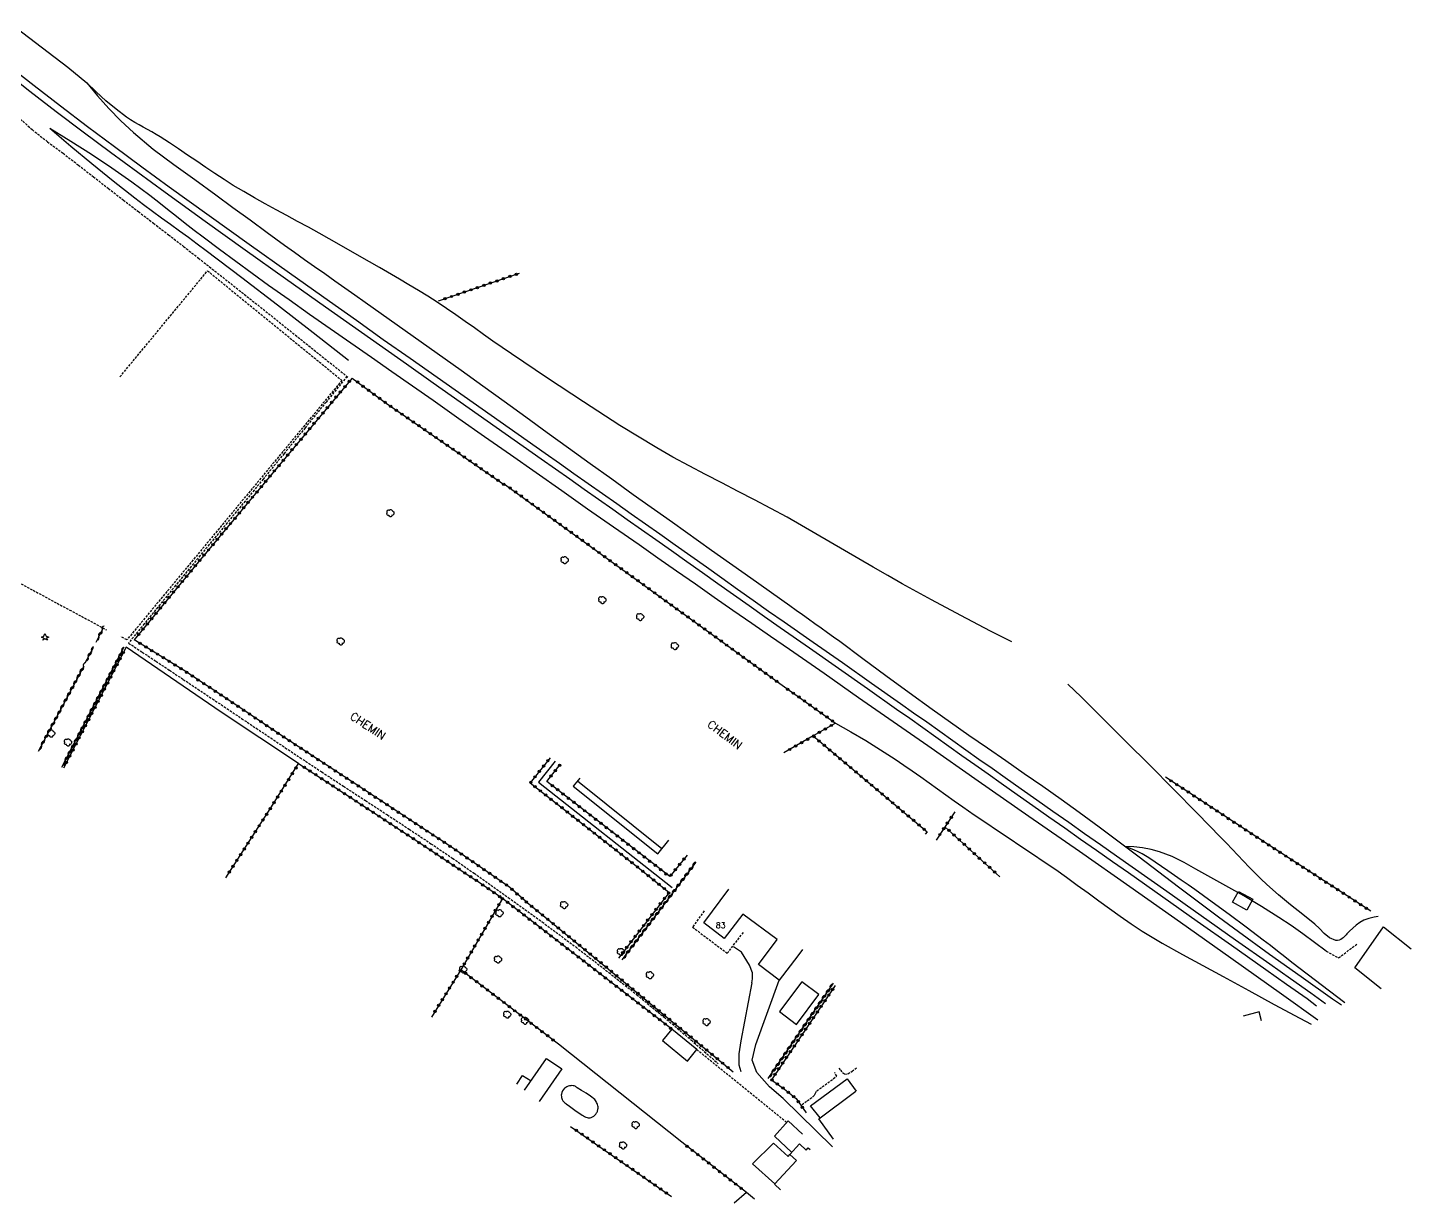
# Model space of a CAD drawing. Header units: millimetres. Extents: x 114000 to 115000, y 153000 to 153988.
# Drawn here: x 114183.6 to 114486.1, y 153303.7 to 153560.7 of the extents above; entities that cross this region are included whole.
import ezdxf
from ezdxf.enums import TextEntityAlignment as Align

# ---------------------------------------------------------------- set-up
doc = ezdxf.new("R2010")
doc.units = ezdxf.units.MM
doc.linetypes.add('DASHED', pattern=[0.75, 0.5, -0.25])
doc.layers.get('0').update_dxf_attribs({"linetype": 'CONTINUOUS'})
for name, color, linetype in [('W0017', 7, 'CONTINUOUS'), ('W0070', 7, 'DASHED'), ('W0101', 7, 'CONTINUOUS'), ('W0104', 1, 'CONTINUOUS'), ('W0112', 1, 'DASHED'), ('W0211', 2, 'CONTINUOUS'), ('W0214', 2, 'CONTINUOUS'), ('W0300', 7, 'CONTINUOUS'), ('W0303', 7, 'CONTINUOUS'), ('W0310', 3, 'CONTINUOUS'), ('W0322', 7, 'CONTINUOUS'), ('W0323', 7, 'CONTINUOUS'), ('W0330', 7, 'CONTINUOUS'), ('W0333', 7, 'CONTINUOUS'), ('W0515', 5, 'CONTINUOUS'), ('W0700', 7, 'CONTINUOUS'), ('W0989', 7, 'CONTINUOUS'), ('W0991', 7, 'CONTINUOUS')]:
    doc.layers.add(name, color=color, linetype=linetype)
doc.styles.get("Standard").update_dxf_attribs({"font": 'romans.shx', "width": 0.85})

# ---------------------------------------------------------------- blocks, each defined once
blk = doc.blocks.new('T300')
for p, q in [((-0.8, 0.51), (-0.86, 0.34)), ((-0.86, 0.34), (-0.86, 0.17)), ((-0.86, 0.17), (-0.74, 0.06)), ((-0.69, 0.63), (-0.8, 0.51)), ((-0.8, -0.06), (-0.74, 0.06)), ((-0.74, 0.06), (-0.69, 0.11)), ((-0.57, 0.69), (-0.69, 0.63)), ((-0.46, 0.69), (-0.57, 0.69)), ((-0.29, 0.63), (-0.46, 0.69)), ((-0.29, 0.63), (-0.17, 0.74)), ((-0.23, 0.57), (-0.29, 0.63)), ((-0.17, 0.74), (-0.06, 0.8)), ((-0.06, 0.8), (0.06, 0.8)), ((0.06, 0.8), (0.23, 0.74)), ((0.23, 0.74), (0.34, 0.63)), ((0.34, 0.63), (0.4, 0.51)), ((0.46, 0.46), (0.34, 0.46)), ((0.4, 0.51), (0.4, 0.46)), ((0.57, 0.4), (0.46, 0.46)), ((0.57, 0.4), (0.69, 0.29)), ((0.69, 0.29), (0.74, 0.17)), ((0.74, 0.06), (0.69, -0.17)), ((0.74, 0.17), (0.74, 0.06)), ((-0.8, -0.17), (-0.8, -0.06)), ((-0.8, -0.23), (-0.8, -0.17)), ((-0.74, -0.34), (-0.8, -0.23)), ((-0.69, -0.4), (-0.74, -0.34)), ((-0.51, -0.46), (-0.69, -0.4)), ((-0.4, -0.46), (-0.51, -0.46)), ((-0.4, -0.46), (-0.34, -0.46)), ((-0.34, -0.46), (-0.34, -0.4)), ((-0.34, -0.51), (-0.34, -0.46)), ((-0.29, -0.63), (-0.34, -0.51)), ((-0.17, -0.74), (-0.29, -0.63)), ((-0.06, -0.8), (-0.17, -0.74)), ((0.06, -0.8), (-0.06, -0.8)), ((0.17, -0.74), (0.06, -0.8)), ((0.23, -0.69), (0.17, -0.74)), ((0.29, -0.46), (0.23, -0.46)), ((0.29, -0.63), (0.23, -0.69)), ((0.46, -0.4), (0.29, -0.46)), ((0.34, -0.51), (0.29, -0.63)), ((0.34, -0.51), (0.34, -0.46)), ((0.57, -0.34), (0.46, -0.4)), ((0.63, -0.29), (0.57, -0.34)), ((0.69, -0.17), (0.63, -0.29))]:
    blk.add_line(p, q)
blk = doc.blocks.new('T303')
for p, q in [((-0.77, 0), (-0.28, 0.21)), ((-0.28, -0.21), (-0.77, 0)), ((-0.28, 0.21), (0, 0.83)), ((0, 0.83), (0.28, 0.21)), ((0.28, 0.21), (0.83, 0)), ((0.83, 0), (0.28, -0.21)), ((-0.49, -0.63), (-0.28, -0.21)), ((0, -0.35), (-0.49, -0.63)), ((0.56, -0.63), (0, -0.35)), ((0.28, -0.21), (0.56, -0.63))]:
    blk.add_line(p, q)
blk = doc.blocks.new('t310o')
at = {"color": 0, "linetype": 'Continuous'}
for centre, start, end in [((-0.5, 0.38), 216.8699, 323.1304), ((0.5, -0.37), 36.8699, 143.1303)]:
    blk.add_arc(centre, 0.625, start, end, dxfattribs=at)
blk = doc.blocks.new('t323o')
at = {"color": 0, "linetype": 'Continuous'}
for radius in [0.25, 0.15]:
    blk.add_circle((0, 0), radius, dxfattribs=at)
blk = doc.blocks.new('t322o')
at = {"color": 0, "linetype": 'Continuous'}
for radius in [0.25, 0.15]:
    blk.add_circle((0, 0), radius, dxfattribs=at)

msp = doc.modelspace()

# ---------------------------------------------------------------- linework, layer by layer
at = {"layer": 'W0017'}
for points in [[(114341.93, 153351.87), (114342.02, 153352.73), (114342.05, 153354.08), (114341.37, 153355.74), (114339.65, 153358.56), (114337.91, 153359.74)], [(114341.93, 153351.87), (114339.5, 153339.18), (114339.04, 153336.37), (114339.07, 153333.94), (114339.49, 153332.45)], [(114348.75, 153326.61), (114345.75, 153329.11), (114342.96, 153332.27), (114341.95, 153334.95), (114342.76, 153338.41), (114347.9, 153352.44)], [(114348.75, 153326.61), (114359.54, 153316.01)]]:
    msp.add_lwpolyline(points, dxfattribs=at)
at = {"layer": 'W0070'}
for points in [[(114181.4, 153541.2), (114184.56, 153538.37), (114187.9, 153535.74), (114191.3, 153533.21), (114194.66, 153530.64), (114197.93, 153528.08), (114201.21, 153525.53), (114204.5, 153522.99), (114207.79, 153520.46), (114211.08, 153517.92), (114214.37, 153515.39), (114217.65, 153512.84), (114220.92, 153510.28), (114229.16, 153503.78), (114237.38, 153497.25), (114245.58, 153490.69), (114253.76, 153484.11)], [(114253.38, 153484.41), (114248.81, 153478.79), (114244.23, 153473.17), (114239.64, 153467.56), (114235.05, 153461.96), (114233.09, 153459.57), (114231.12, 153457.19), (114229.16, 153454.81), (114227.19, 153452.43), (114225.23, 153450.05), (114223.26, 153447.67), (114221.3, 153445.29), (114219.34, 153442.91), (114215.9, 153438.72), (114212.48, 153434.53), (114209.05, 153430.33), (114205.63, 153426.13)], [(114205.63, 153426.13), (114208.62, 153424.15), (114211.61, 153422.17), (114214.6, 153420.18), (114217.59, 153418.19), (114220.78, 153416.06), (114223.97, 153413.93), (114227.15, 153411.8), (114230.34, 153409.66), (114233.53, 153407.52), (114236.71, 153405.39), (114239.9, 153403.25), (114243.09, 153401.12), (114247.86, 153397.97), (114252.64, 153394.83), (114257.43, 153391.71), (114262.21, 153388.58), (114266.99, 153385.44), (114271.75, 153382.28), (114276.49, 153379.07), (114281.19, 153375.82), (114288.66, 153370.54), (114296.07, 153365.17), (114303.4, 153359.7), (114310.65, 153354.11), (114316.73, 153349.27), (114322.74, 153344.34), (114328.68, 153339.31), (114334.54, 153334.2)]]:
    msp.add_lwpolyline(points, dxfattribs=at)
at = {"layer": 'W0101'}
for points in [[(114331.37, 153365), (114336.9, 153372.31)], [(114351.94, 153357.76), (114347.9, 153352.44), (114343.39, 153355.84), (114347.43, 153361.32), (114339.94, 153366.9), (114335.88, 153361.55), (114331.37, 153365)], [(114479.53, 153350.52), (114473.74, 153355.13), (114479.98, 153364.12), (114486.09, 153359.27)], [(114352.99, 153359.14), (114351.94, 153357.76)], [(114453.36, 153343.55), (114452.85, 153345.52), (114449.29, 153344.57)], [(114359.78, 153317.71), (114356.53, 153322.11), (114364.67, 153328.17)], [(114351.66, 153313.03), (114350.21, 153314.33), (114352.34, 153316.65), (114353.77, 153315.29), (114354.25, 153315.8)], [(114354.25, 153315.8), (114354.65, 153315.42)], [(114348.16, 153306.6), (114346.82, 153307.84), (114351.66, 153313.03)], [(114342.48, 153304.56), (114340.75, 153306.01), (114338.06, 153303.66)]]:
    msp.add_lwpolyline(points, dxfattribs=at)
at = {"layer": 'W0104'}
for points in [[(114450.15, 153367.76), (114447.01, 153369.46), (114448.32, 153371.85), (114451.45, 153370.14), (114450.15, 153367.76)], [(114351.65, 153342.76), (114356.58, 153349.29), (114352.85, 153352.1), (114347.92, 153345.57)], [(114329.89, 153337.26), (114324.39, 153341.74), (114322.35, 153339.24), (114327.85, 153334.76)]]:
    msp.add_lwpolyline(points, close=True, dxfattribs=at)
for points in [[(114292.2, 153328.39), (114297.03, 153335.34), (114300.33, 153333.05)], [(114300.33, 153333.05), (114295.37, 153325.91)], [(114290.49, 153329.73), (114291.74, 153331.63), (114293.62, 153330.43)], [(114356.82, 153322.33), (114354.75, 153324.98), (114362.71, 153330.84), (114364.68, 153328.19)], [(114352.97, 153318.81), (114352.97, 153318.81), (114349.81, 153321.72), (114346.85, 153318.35), (114350.64, 153314.8)], [(114346.9, 153307.93), (114342.02, 153312.3), (114346.62, 153316.82), (114349.87, 153313.91), (114350.21, 153314.33)]]:
    msp.add_lwpolyline(points, dxfattribs=at)
at = {"layer": 'W0112'}
for points in [[(114203.75, 153484.33), (114222.9, 153507.51)], [(114222.9, 153507.51), (114252.28, 153483.57), (114205.29, 153426.87), (114203.92, 153427.53)], [(114178.81, 153440.87), (114200.8, 153429.03)], [(114331.5, 153367.59), (114328.94, 153364.02), (114336.53, 153358.33), (114340.16, 153363)], [(114467.45, 153358.78), (114470.18, 153357.32), (114474.27, 153360.38)], [(114349.49, 153321.35), (114329.89, 153337.26)], [(114352.88, 153325.26), (114353.99, 153326.09), (114355.17, 153326.87), (114355.61, 153327.27), (114355.81, 153327.72), (114356.1, 153328.22), (114360.49, 153331.49), (114360, 153332.27)], [(114360.89, 153333.18), (114361.28, 153332.78), (114361.72, 153332.24), (114362.24, 153331.92), (114362.89, 153331.99), (114363.8, 153332.52), (114364.96, 153333.38)]]:
    msp.add_lwpolyline(points, dxfattribs=at)
at = {"layer": 'W0211'}
for points in [[(114398.71, 153426.37), (114394.07, 153428.73), (114387.61, 153432.14), (114381.18, 153435.61), (114374.78, 153439.12), (114371.6, 153440.89), (114368.45, 153442.7), (114365.31, 153444.53), (114362.18, 153446.37), (114359.05, 153448.21), (114355.91, 153450.05), (114352.76, 153451.86), (114349.59, 153453.64), (114346.05, 153455.56), (114342.49, 153457.44), (114338.91, 153459.29), (114335.33, 153461.13), (114331.75, 153462.98), (114328.19, 153464.87), (114324.65, 153466.8), (114321.15, 153468.81), (114313.06, 153473.73), (114305.09, 153478.84), (114297.2, 153484.08), (114289.33, 153489.34), (114287.29, 153490.74), (114285.26, 153492.15), (114283.24, 153493.58), (114281.23, 153495.02), (114279.22, 153496.46), (114277.19, 153497.88), (114275.15, 153499.28), (114273.09, 153500.65), (114271.05, 153501.95), (114268.99, 153503.22), (114266.92, 153504.47), (114264.83, 153505.7), (114260.47, 153508.24), (114256.09, 153510.75), (114251.69, 153513.23), (114247.3, 153515.71), (114244.95, 153517.03), (114242.6, 153518.32), (114240.23, 153519.6), (114237.87, 153520.88), (114235.52, 153522.17), (114233.17, 153523.48), (114230.84, 153524.82), (114228.53, 153526.2), (114226.5, 153527.47), (114224.49, 153528.78), (114222.5, 153530.12), (114220.53, 153531.47), (114218.55, 153532.82), (114216.57, 153534.17), (114214.57, 153535.49), (114212.55, 153536.78), (114211.64, 153537.33), (114210.71, 153537.86), (114209.78, 153538.37), (114208.84, 153538.88), (114207.91, 153539.4), (114206.98, 153539.93), (114206.08, 153540.5), (114205.19, 153541.1), (114202.89, 153542.84), (114200.66, 153544.67), (114198.53, 153546.61), (114196.48, 153548.64)], [(114188.43, 153538.67), (114193, 153534.79), (114197.62, 153530.96), (114202.28, 153527.19), (114207, 153523.48), (114208.92, 153522), (114210.86, 153520.55), (114212.81, 153519.12), (114214.77, 153517.69), (114216.74, 153516.27), (114218.7, 153514.85), (114220.65, 153513.42), (114222.59, 153511.97), (114230.42, 153506.03), (114238.22, 153500.05), (114245.99, 153494.03), (114253.73, 153487.97)], [(114478.83, 153366.33), (114477.97, 153366.24), (114476.81, 153365.96), (114475.69, 153365.55), (114474.82, 153365.08), (114474.04, 153364.49), (114473.31, 153363.84), (114472.6, 153363.19), (114472.39, 153362.99), (114472.19, 153362.77), (114472.01, 153362.55), (114471.83, 153362.32), (114471.64, 153362.1), (114471.43, 153361.88), (114471.21, 153361.69), (114470.96, 153361.52), (114470.65, 153361.35), (114470.31, 153361.21), (114469.94, 153361.13), (114469.56, 153361.15), (114468.18, 153361.71), (114467.01, 153362.68), (114466.01, 153363.75), (114465.02, 153364.68), (114462.34, 153366.81), (114459.67, 153368.94), (114457.04, 153371.12), (114454.48, 153373.39), (114453.17, 153374.62), (114451.89, 153375.88), (114450.64, 153377.16), (114449.4, 153378.46), (114448.17, 153379.77), (114446.94, 153381.07), (114445.7, 153382.37), (114444.45, 153383.66), (114439.28, 153388.93), (114434.12, 153394.2), (114428.92, 153399.45), (114423.67, 153404.64), (114418.79, 153409.49), (114413.92, 153414.39), (114410.98, 153417.17)], [(114360.2, 153408.66), (114363.51, 153406.76), (114366.79, 153404.8), (114370.04, 153402.79), (114373.25, 153400.73), (114375.13, 153399.47), (114376.98, 153398.2), (114378.83, 153396.89), (114380.66, 153395.58), (114382.48, 153394.26), (114384.31, 153392.94), (114386.15, 153391.64), (114388, 153390.35), (114390.53, 153388.61), (114393.07, 153386.89), (114395.62, 153385.18), (114398.17, 153383.47), (114400.72, 153381.77), (114403.27, 153380.06), (114405.81, 153378.33), (114408.34, 153376.6), (114410.71, 153374.93), (114413.06, 153373.23), (114415.4, 153371.51), (114417.73, 153369.79), (114420.08, 153368.08), (114422.44, 153366.4), (114424.84, 153364.76), (114427.27, 153363.17), (114431.62, 153360.55), (114436.05, 153358.07), (114440.52, 153355.67), (114444.97, 153353.25), (114450.55, 153350.19), (114456.13, 153347.16), (114461.73, 153344.16), (114464.19, 153342.85)], [(114459.93, 153356.28), (114458.4, 153357.53), (114456.85, 153358.77), (114455.29, 153360), (114453.72, 153361.21), (114450.01, 153364.01), (114446.28, 153366.78), (114442.52, 153369.52), (114438.75, 153372.23), (114437.28, 153373.27), (114435.8, 153374.3), (114434.31, 153375.32), (114432.82, 153376.34), (114431.45, 153377.29), (114430.08, 153378.25), (114428.69, 153379.19), (114427.24, 153380.04), (114426.35, 153380.51), (114425.43, 153380.94), (114424.5, 153381.32), (114423.55, 153381.67)]]:
    msp.add_lwpolyline(points, dxfattribs=at)
at = {"layer": 'W0214'}
for points in [[(114196.49, 153548.64), (114198.86, 153545.75), (114201.35, 153542.97), (114203.96, 153540.3), (114206.68, 153537.74), (114211.02, 153534.11), (114215.55, 153530.73), (114220.15, 153527.46), (114224.71, 153524.15), (114228.45, 153521.38), (114232.19, 153518.63), (114235.95, 153515.88), (114239.72, 153513.15), (114241.91, 153511.58), (114244.11, 153510.01), (114246.31, 153508.45), (114248.51, 153506.89), (114250.72, 153505.34), (114252.92, 153503.78), (114255.13, 153502.23), (114257.33, 153500.67), (114262.59, 153496.95), (114267.85, 153493.23), (114273.1, 153489.5), (114278.35, 153485.77), (114283.06, 153482.39), (114287.76, 153479), (114292.46, 153475.6), (114297.16, 153472.2), (114301.85, 153468.8), (114306.55, 153465.4), (114311.26, 153462.01), (114315.97, 153458.63), (114324.52, 153452.53), (114333.07, 153446.44), (114341.65, 153440.37), (114350.23, 153434.32), (114351.6, 153433.35), (114352.96, 153432.38), (114354.32, 153431.4), (114355.68, 153430.42), (114357.05, 153429.44), (114358.41, 153428.47), (114359.78, 153427.5), (114361.15, 153426.55)], [(114188.43, 153538.67), (114192.99, 153535.89), (114197.49, 153533.01), (114201.94, 153530.04), (114206.32, 153526.99), (114208.32, 153525.54), (114210.29, 153524.05), (114212.24, 153522.53), (114214.17, 153521), (114216.1, 153519.46), (114218.04, 153517.93), (114219.98, 153516.4), (114221.94, 153514.91), (114225.49, 153512.25), (114229.06, 153509.61), (114232.65, 153506.99), (114236.25, 153504.4), (114240.72, 153501.21), (114245.2, 153498.04), (114249.7, 153494.89), (114254.2, 153491.75), (114258.71, 153488.61), (114263.22, 153485.48), (114267.72, 153482.34), (114272.22, 153479.2), (114277.85, 153475.25), (114283.48, 153471.3), (114289.1, 153467.35), (114294.73, 153463.4), (114300.35, 153459.46), (114305.98, 153455.51), (114311.62, 153451.58), (114317.26, 153447.65), (114321.36, 153444.79), (114325.46, 153441.92), (114329.56, 153439.05), (114333.67, 153436.19), (114337.77, 153433.32), (114341.88, 153430.46), (114345.99, 153427.62), (114350.11, 153424.78)], [(114361.15, 153426.55), (114366.17, 153422.79), (114371.21, 153419.05), (114376.28, 153415.35), (114381.36, 153411.68), (114385.35, 153408.83), (114389.37, 153406.01), (114393.4, 153403.22), (114397.43, 153400.43), (114401.47, 153397.64), (114405.49, 153394.83), (114409.5, 153392.01), (114413.48, 153389.15), (114417.87, 153385.93), (114422.22, 153382.69), (114426.56, 153379.41), (114430.89, 153376.12), (114435.21, 153372.83), (114439.55, 153369.55), (114443.9, 153366.3), (114448.28, 153363.08), (114455.11, 153358.14), (114461.98, 153353.24), (114468.88, 153348.39), (114470.83, 153347.04)], [(114350.11, 153424.78), (114357.68, 153419.52), (114365.25, 153414.25), (114372.81, 153408.99), (114380.37, 153403.72), (114391.42, 153396.02), (114402.47, 153388.33), (114413.51, 153380.63), (114424.53, 153372.9), (114435.6, 153365.11), (114446.65, 153357.29), (114457.69, 153349.46), (114465.67, 153343.78)], [(114467.45, 153358.78), (114464.94, 153360.7), (114462.38, 153362.57), (114459.79, 153364.38), (114457.15, 153366.13), (114453.33, 153368.54), (114449.45, 153370.85), (114445.52, 153373.09), (114441.57, 153375.27), (114439, 153376.69), (114436.43, 153378.13), (114433.78, 153379.46), (114431.01, 153380.52), (114429.19, 153381.02), (114427.33, 153381.38), (114425.44, 153381.6), (114423.55, 153381.67)]]:
    msp.add_lwpolyline(points, dxfattribs=at)
at = {"layer": 'W0303'}
for points in [[(114298.91, 153400.31), (114295.23, 153395.74), (114324.5, 153372.68)], [(114471.57, 153347.51), (114459.93, 153356.28)], [(114326.59, 153317.01), (114299.62, 153338.47)]]:
    msp.add_lwpolyline(points, dxfattribs=at)
at = {"layer": 'W0310'}
for points in [[(114200.01, 153429.34), (114198.47, 153426.29)], [(114191.05, 153398.98), (114204.7, 153425.31)], [(114197.89, 153425.11), (114196.08, 153421.76)], [(114195.82, 153421.11), (114185.88, 153402.46)], [(114329.64, 153378.25), (114322.71, 153369.04)], [(114322.71, 153369.04), (114313.49, 153356.86)], [(114345.46, 153330.92), (114359.72, 153351.81)]]:
    msp.add_lwpolyline(points, dxfattribs=at)
at = {"layer": 'W0322'}
for points in [[(114254.48, 153484.07), (114261.94, 153478.59), (114287.85, 153460.73)], [(114287.85, 153460.9), (114348.51, 153416.91)], [(114292.38, 153369.71), (114288.98, 153372.72), (114276.03, 153381.65), (114254.71, 153395.63), (114238.7, 153406.16), (114228.19, 153413.21), (114217.62, 153420.22), (114206.86, 153426.86)], [(114348.51, 153416.91), (114360.2, 153408.66)]]:
    msp.add_lwpolyline(points, dxfattribs=at)
at = {"layer": 'W0323'}
for points in [[(114273.39, 153500.93), (114291.1, 153507)], [(114254.48, 153484.07), (114239.72, 153466.41), (114221.26, 153444.31), (114206.86, 153426.86)], [(114205.07, 153425.21), (114194.02, 153403.87), (114191.37, 153398.76)], [(114360.2, 153408.66), (114355.3, 153405.82), (114348.87, 153402.13)], [(114355.3, 153405.82), (114380.24, 153384.87), (114379.82, 153384.39)], [(114226.86, 153374.83), (114237.23, 153390.9), (114242.81, 153399.81)], [(114242.81, 153399.81), (114254.28, 153392.28), (114269.28, 153382.44), (114281.84, 153374.12)], [(114297.81, 153401.07), (114293.45, 153395.55), (114316.99, 153377.12), (114323.8, 153371.64), (114312.72, 153357.26)], [(114297.06, 153395.89), (114300, 153399.57)], [(114327.75, 153379.8), (114323.95, 153375.07), (114297.06, 153395.89)], [(114477.27, 153367.5), (114455.29, 153381.72), (114432.32, 153396.84)], [(114386.3, 153389.24), (114382.17, 153383.04)], [(114396.1, 153375.06), (114384.13, 153385.98)], [(114287.37, 153370.32), (114281.84, 153374.12)], [(114324.39, 153341.74), (114287.37, 153370.32), (114278.28, 153354.71)], [(114292.38, 153369.71), (114297.88, 153365.3), (114311.39, 153354.21), (114337.82, 153332.39)], [(114278.28, 153354.71), (114271.83, 153344.37)], [(114299.62, 153338.47), (114278.28, 153354.71)], [(114360.15, 153351.3), (114346.18, 153330.69), (114349.02, 153328.63), (114351.62, 153326.55), (114353.76, 153323.42)], [(114302.27, 153320.49), (114324.34, 153305.15)], [(114340.75, 153306.01), (114326.59, 153317.01)]]:
    msp.add_lwpolyline(points, dxfattribs=at)
at = {"layer": 'W0330'}
for points in [[(114181.01, 153560.67), (114192.34, 153552.04), (114196.48, 153548.64)], [(114242.81, 153399.81), (114225.9, 153411.05), (114205.07, 153425.21)]]:
    msp.add_lwpolyline(points, dxfattribs=at)
at = {"layer": 'W0333'}
for points in [[(114304.31, 153396.61), (114302.87, 153394.82), (114321.34, 153380.03)], [(114322.22, 153381.14), (114303.8, 153395.98)], [(114321.34, 153380.03), (114323.76, 153383.06)]]:
    msp.add_lwpolyline(points, dxfattribs=at)
at = {"layer": 'W0515'}
msp.add_lwpolyline([(114302.64, 153324.44), (114303.17, 153324.06), (114303.71, 153323.67), (114304.26, 153323.3), (114304.82, 153322.94), (114305.06, 153322.79), (114305.32, 153322.64), (114305.58, 153322.5), (114305.87, 153322.41), (114306.09, 153322.37), (114306.32, 153322.36), (114306.55, 153322.38), (114306.78, 153322.44), (114307.07, 153322.56), (114307.33, 153322.72), (114307.57, 153322.91), (114307.78, 153323.14), (114307.88, 153323.29), (114307.97, 153323.44), (114308.05, 153323.6), (114308.12, 153323.76), (114308.18, 153323.93), (114308.22, 153324.1), (114308.25, 153324.27), (114308.27, 153324.45), (114308.27, 153324.72), (114308.22, 153324.98), (114308.14, 153325.24), (114308.05, 153325.49), (114307.95, 153325.72), (114307.84, 153325.94), (114307.7, 153326.15), (114307.54, 153326.34), (114306.66, 153327.12), (114305.69, 153327.77), (114304.69, 153328.35), (114303.72, 153328.94), (114303.56, 153329.05), (114303.41, 153329.16), (114303.24, 153329.27), (114303.06, 153329.34), (114302.81, 153329.38), (114302.55, 153329.39), (114302.3, 153329.36), (114302.05, 153329.31), (114301.76, 153329.24), (114301.48, 153329.14), (114301.2, 153329.01), (114300.96, 153328.82), (114300.71, 153328.54), (114300.51, 153328.22), (114300.37, 153327.88), (114300.28, 153327.52), (114300.24, 153327.27), (114300.25, 153327.02), (114300.29, 153326.78), (114300.35, 153326.54), (114300.41, 153326.36), (114300.49, 153326.2), (114300.59, 153326.04), (114300.7, 153325.9), (114300.86, 153325.74), (114301.04, 153325.6), (114301.23, 153325.46), (114301.41, 153325.33), (114301.71, 153325.11), (114302.02, 153324.88), (114302.33, 153324.66)], close=True, dxfattribs=at)
at = {"layer": 'W0700'}
for points in [[(114348.11, 153429.45), (114344.7, 153431.84), (114341.3, 153434.24), (114337.9, 153436.65), (114334.5, 153439.06), (114331.11, 153441.47), (114327.71, 153443.88), (114324.31, 153446.29), (114320.91, 153448.69), (114317.77, 153450.89), (114314.64, 153453.1), (114311.51, 153455.31), (114308.37, 153457.52), (114305.24, 153459.73), (114302.11, 153461.94), (114298.98, 153464.14), (114295.85, 153466.35), (114289.95, 153470.5), (114284.05, 153474.65), (114278.16, 153478.79), (114272.26, 153482.94), (114266.36, 153487.08), (114260.46, 153491.23), (114254.58, 153495.39), (114248.69, 153499.56), (114239.91, 153505.79), (114231.13, 153512.04), (114222.36, 153518.31), (114213.64, 153524.62), (114207.65, 153528.99), (114201.68, 153533.38), (114195.73, 153537.81), (114189.82, 153542.29), (114184.07, 153546.73), (114178.36, 153551.22)], [(114348.97, 153430.68), (114345.56, 153433.07), (114342.16, 153435.47), (114338.76, 153437.88), (114335.36, 153440.29), (114331.97, 153442.7), (114328.57, 153445.11), (114325.17, 153447.52), (114321.77, 153449.92), (114318.63, 153452.12), (114315.5, 153454.33), (114312.37, 153456.54), (114309.24, 153458.74), (114306.11, 153460.95), (114302.97, 153463.16), (114299.84, 153465.37), (114296.71, 153467.58), (114290.82, 153471.73), (114284.92, 153475.87), (114279.02, 153480.02), (114273.12, 153484.16), (114267.23, 153488.31), (114261.33, 153492.46), (114255.44, 153496.62), (114249.56, 153500.78), (114240.78, 153507.01), (114232, 153513.25), (114223.24, 153519.52), (114214.52, 153525.83), (114208.54, 153530.2), (114202.57, 153534.59), (114196.63, 153539.01), (114190.73, 153543.48), (114184.99, 153547.92), (114179.28, 153552.4)], [(114465.37, 153346.75), (114465.37, 153346.75), (114463.28, 153348.34), (114458.79, 153351.52), (114454.29, 153354.69), (114446.77, 153359.99), (114439.26, 153365.29), (114431.74, 153370.58), (114424.22, 153375.88), (114420.75, 153378.32), (114417.27, 153380.77), (114413.79, 153383.21), (114410.31, 153385.66), (114406.84, 153388.1), (114403.36, 153390.55), (114399.89, 153392.99), (114396.41, 153395.44), (114393.55, 153397.46), (114390.69, 153399.49), (114387.84, 153401.51), (114384.98, 153403.54), (114382.12, 153405.57), (114379.27, 153407.59), (114376.41, 153409.61), (114373.55, 153411.63), (114367.2, 153416.1), (114360.84, 153420.55), (114354.48, 153425.01), (114348.12, 153429.45)], [(114467.31, 153347.26), (114467.31, 153347.26), (114464.15, 153349.57), (114459.65, 153352.74), (114455.15, 153355.92), (114447.64, 153361.22), (114440.12, 153366.51), (114432.6, 153371.81), (114425.09, 153377.11), (114421.61, 153379.55), (114418.13, 153382), (114414.66, 153384.44), (114411.18, 153386.88), (114407.7, 153389.33), (114404.23, 153391.77), (114400.75, 153394.22), (114397.28, 153396.67), (114394.42, 153398.69), (114391.56, 153400.71), (114388.7, 153402.74), (114385.85, 153404.77), (114382.99, 153406.79), (114380.13, 153408.82), (114377.27, 153410.84), (114374.41, 153412.86), (114368.06, 153417.32), (114361.7, 153421.78), (114355.34, 153426.24), (114348.97, 153430.68)]]:
    msp.add_lwpolyline(points, dxfattribs=at)

# ---------------------------------------------------------------- block references
at = {"layer": 'W0300'}
for p in [(114262.92, 153454.51), (114301.03, 153444.24), (114309.27, 153435.52), (114317.52, 153431.82), (114252.06, 153426.48), (114325.11, 153425.45), (114188.74, 153406.34), (114192.43, 153404.39), (114300.9, 153368.85), (114286.76, 153367.06), (114286.44, 153356.94), (114313.33, 153358.6), (114278.83, 153354.76), (114319.65, 153353.51), (114288.46, 153344.9), (114292.35, 153343.57), (114332.04, 153343.27), (114316.54, 153320.77), (114313.79, 153316.29)]:
    msp.add_blockref('T300', p, dxfattribs=at)
at = {"layer": 'W0303'}
msp.add_blockref('T303', (114187.35, 153427.43), dxfattribs=at)
at = {"layer": 'W0310'}
for p, rotation in [((114199.82, 153428.97), 243.1499348599808), ((114199.15, 153427.63), 243.1499348599808), ((114196.79, 153423.08), 241.6441972435871), ((114197.5, 153424.4), 241.6441972435871), ((114203.48, 153422.95), 62.59862294242281), ((114204.17, 153424.28), 62.59862294242281), ((114195.05, 153419.67), 241.9631773591693), ((114195.75, 153421), 241.9631773591693), ((114201.41, 153418.95), 62.59862294242281), ((114202.1, 153420.28), 62.59862294242281), ((114202.79, 153421.61), 62.59862294242281), ((114193.64, 153417.02), 241.9631773591693), ((114194.34, 153418.35), 241.9631773591693), ((114200.03, 153416.29), 62.59862294242281), ((114200.72, 153417.62), 62.59862294242281), ((114191.52, 153413.05), 241.9631773591693), ((114192.23, 153414.38), 241.9631773591693), ((114192.93, 153415.7), 241.9631773591693), ((114198.64, 153413.62), 62.59862294242281), ((114199.34, 153414.96), 62.59862294242281), ((114190.11, 153410.4), 241.9631773591693), ((114190.82, 153411.73), 241.9631773591693), ((114197.26, 153410.96), 62.59862294242281), ((114197.95, 153412.29), 62.59862294242281), ((114188.7, 153407.76), 241.9631773591693), ((114189.41, 153409.08), 241.9631773591693), ((114195.19, 153406.97), 62.59862294242281), ((114195.88, 153408.3), 62.59862294242281), ((114196.57, 153409.63), 62.59862294242281), ((114187.29, 153405.11), 241.9631773591693), ((114188, 153406.43), 241.9631773591693), ((114193.81, 153404.3), 62.59862294242281), ((114194.5, 153405.63), 62.59862294242281), ((114186.59, 153403.78), 241.9631773591693), ((114192.43, 153401.64), 62.59862294242281), ((114193.12, 153402.97), 62.59862294242281), ((114191.74, 153400.31), 62.59862294242281), ((114329.02, 153377.43), 233.0901455967273), ((114326.32, 153373.83), 233.0901455967273), ((114327.22, 153375.03), 233.0901455967273), ((114328.12, 153376.23), 233.0901455967273), ((114324.52, 153371.43), 233.0901455967273), ((114325.42, 153372.63), 233.0901455967273), ((114321.65, 153367.63), 232.8546728625417), ((114322.55, 153368.82), 232.8546728625417), ((114323.61, 153370.24), 233.0901455967273), ((114319.83, 153365.23), 232.8546728625417), ((114320.74, 153366.43), 232.8546728625417), ((114317.12, 153361.65), 232.8546728625417), ((114318.02, 153362.84), 232.8546728625417), ((114318.93, 153364.04), 232.8546728625417), ((114315.31, 153359.26), 232.8546728625417), ((114316.21, 153360.45), 232.8546728625417), ((114314.4, 153358.06), 232.8546728625417), ((114358.15, 153349.51), 55.67823420068152), ((114359, 153350.74), 55.67823420068152), ((114356.46, 153347.03), 55.67823420068152), ((114357.3, 153348.27), 55.67823420068152), ((114354.77, 153344.55), 55.67823420068152), ((114355.61, 153345.79), 55.67823420068152), ((114352.23, 153340.83), 55.67823420068152), ((114353.08, 153342.07), 55.67823420068152), ((114353.92, 153343.31), 55.67823420068152), ((114350.54, 153338.36), 55.67823420068152), ((114351.38, 153339.59), 55.67823420068152), ((114348, 153334.64), 55.67823420068152), ((114348.85, 153335.88), 55.67823420068152), ((114349.69, 153337.12), 55.67823420068152), ((114346.31, 153332.16), 55.67823420068152), ((114347.16, 153333.4), 55.67823420068152)]:
    msp.add_blockref('t310o', p, dxfattribs=dict(at, rotation=rotation))
at = {"layer": 'W0322'}
for p, rotation in [((114255.69, 153483.18), 323.6796259448596), ((114256.9, 153482.29), 323.6796259448596), ((114258.1, 153481.41), 323.6796259448596), ((114259.31, 153480.52), 323.6796259448596), ((114260.52, 153479.63), 323.6796259448596), ((114261.73, 153478.74), 323.6796259448596), ((114262.96, 153477.88), 325.4266796762304), ((114264.2, 153477.03), 325.4266796762304), ((114265.43, 153476.18), 325.4266796762304), ((114266.67, 153475.33), 325.4266796762304), ((114267.9, 153474.48), 325.4266796762304), ((114269.14, 153473.63), 325.4266796762304), ((114270.37, 153472.78), 325.4266796762304), ((114271.61, 153471.92), 325.4266796762304), ((114272.84, 153471.07), 325.4266796762304), ((114274.08, 153470.22), 325.4266796762304), ((114275.31, 153469.37), 325.4266796762304), ((114276.55, 153468.52), 325.4266796762304), ((114277.78, 153467.67), 325.4266796762304), ((114279.02, 153466.82), 325.4266796762304), ((114280.25, 153465.97), 325.4266796762304), ((114281.49, 153465.11), 325.4266796762304), ((114282.72, 153464.26), 325.4266796762304), ((114283.96, 153463.41), 325.4266796762304), ((114285.19, 153462.56), 325.4266796762304), ((114286.43, 153461.71), 325.4266796762304), ((114287.66, 153460.86), 325.4266796762304), ((114289.06, 153460.02), 324.051558064402), ((114290.28, 153459.14), 324.051558064402), ((114291.49, 153458.26), 324.051558064402), ((114292.71, 153457.38), 324.051558064402), ((114293.92, 153456.5), 324.051558064402), ((114295.14, 153455.62), 324.051558064402), ((114296.35, 153454.74), 324.051558064402), ((114297.56, 153453.86), 324.051558064402), ((114298.78, 153452.97), 324.051558064402), ((114299.99, 153452.09), 324.051558064402), ((114301.21, 153451.21), 324.051558064402), ((114302.42, 153450.33), 324.051558064402), ((114303.64, 153449.45), 324.051558064402), ((114304.85, 153448.57), 324.051558064402), ((114306.06, 153447.69), 324.051558064402), ((114307.28, 153446.81), 324.051558064402), ((114308.49, 153445.93), 324.051558064402), ((114309.71, 153445.05), 324.051558064402), ((114310.92, 153444.17), 324.051558064402), ((114312.14, 153443.29), 324.051558064402), ((114313.35, 153442.41), 324.051558064402), ((114314.57, 153441.53), 324.051558064402), ((114315.78, 153440.65), 324.051558064402), ((114316.99, 153439.77), 324.051558064402), ((114318.21, 153438.89), 324.051558064402), ((114319.42, 153438), 324.051558064402), ((114320.64, 153437.12), 324.051558064402), ((114321.85, 153436.24), 324.051558064402), ((114323.07, 153435.36), 324.051558064402), ((114324.28, 153434.48), 324.051558064402), ((114325.49, 153433.6), 324.051558064402), ((114326.71, 153432.72), 324.051558064402), ((114327.92, 153431.84), 324.051558064402), ((114329.14, 153430.96), 324.051558064402), ((114330.35, 153430.08), 324.051558064402), ((114331.57, 153429.2), 324.051558064402), ((114208.13, 153426.08), 148.2895002193152), ((114332.78, 153428.32), 324.051558064402), ((114333.99, 153427.44), 324.051558064402), ((114335.21, 153426.56), 324.051558064402), ((114336.42, 153425.68), 324.051558064402), ((114209.41, 153425.29), 148.2895002193152), ((114210.69, 153424.5), 148.2895002193152), ((114211.96, 153423.71), 148.2895002193152), ((114213.24, 153422.92), 148.2895002193152), ((114337.64, 153424.8), 324.051558064402), ((114338.85, 153423.92), 324.051558064402), ((114340.07, 153423.03), 324.051558064402), ((114214.51, 153422.13), 148.2895002193152), ((114215.79, 153421.34), 148.2895002193152), ((114217.07, 153420.56), 148.2895002193152), ((114218.33, 153419.75), 146.4828228065315), ((114341.28, 153422.15), 324.051558064402), ((114342.49, 153421.27), 324.051558064402), ((114343.71, 153420.39), 324.051558064402), ((114219.58, 153418.92), 146.4828228065315), ((114220.83, 153418.09), 146.4828228065315), ((114222.08, 153417.26), 146.4828228065315), ((114344.92, 153419.51), 324.051558064402), ((114346.14, 153418.63), 324.051558064402), ((114347.35, 153417.75), 324.051558064402), ((114223.33, 153416.43), 146.4828228065315), ((114224.58, 153415.6), 146.4828228065315), ((114225.83, 153414.78), 146.4828228065315), ((114227.08, 153413.95), 146.4828228065315), ((114349.73, 153416.05), 324.7937609234587), ((114350.96, 153415.18), 324.7937609234587), ((114352.19, 153414.32), 324.7937609234587), ((114228.33, 153413.12), 146.1115258950269), ((114229.58, 153412.28), 146.1115258950269), ((114230.82, 153411.45), 146.1115258950269), ((114232.07, 153410.61), 146.1115258950269), ((114353.41, 153413.45), 324.7937609234587), ((114354.64, 153412.59), 324.7937609234587), ((114355.86, 153411.72), 324.7937609234587), ((114357.09, 153410.86), 324.7937609234587), ((114233.31, 153409.77), 146.1115258950269), ((114234.56, 153408.94), 146.1115258950269), ((114235.8, 153408.1), 146.1115258950269), ((114358.31, 153409.99), 324.7937609234587), ((114359.54, 153409.13), 324.7937609234587), ((114237.05, 153407.26), 146.1115258950269), ((114238.29, 153406.43), 146.1115258950269), ((114239.54, 153405.6), 146.6796631069037), ((114240.8, 153404.78), 146.6796631069037), ((114242.05, 153403.95), 146.6796631069037), ((114243.3, 153403.13), 146.6796631069037), ((114244.56, 153402.3), 146.6796631069037), ((114245.81, 153401.48), 146.6796631069037), ((114247.06, 153400.66), 146.6796631069037), ((114248.32, 153399.83), 146.6796631069037), ((114249.57, 153399.01), 146.6796631069037), ((114250.82, 153398.18), 146.6796631069037), ((114252.08, 153397.36), 146.6796631069037), ((114253.33, 153396.54), 146.6796631069037), ((114254.58, 153395.71), 146.6796631069037), ((114255.84, 153394.89), 146.7444932009855), ((114257.09, 153394.07), 146.7444932009855), ((114258.35, 153393.24), 146.7444932009855), ((114259.6, 153392.42), 146.7444932009855), ((114260.86, 153391.6), 146.7444932009855), ((114262.11, 153390.78), 146.7444932009855), ((114263.36, 153389.95), 146.7444932009855), ((114264.62, 153389.13), 146.7444932009855), ((114265.87, 153388.31), 146.7444932009855), ((114267.13, 153387.49), 146.7444932009855), ((114268.38, 153386.66), 146.7444932009855), ((114269.64, 153385.84), 146.7444932009855), ((114270.89, 153385.02), 146.7444932009855), ((114272.15, 153384.2), 146.7444932009855), ((114273.4, 153383.37), 146.7444932009855), ((114274.65, 153382.55), 146.7444932009855), ((114275.91, 153381.73), 146.7444932009855), ((114277.15, 153380.88), 145.4132917380133), ((114278.38, 153380.03), 145.4132917380133), ((114279.61, 153379.18), 145.4132917380133), ((114280.85, 153378.32), 145.4132917380133), ((114282.08, 153377.47), 145.4132917380133), ((114283.32, 153376.62), 145.4132917380133), ((114284.55, 153375.77), 145.4132917380133), ((114285.79, 153374.92), 145.4132917380133), ((114287.02, 153374.07), 145.4132917380133), ((114288.26, 153373.22), 145.4132917380133), ((114289.45, 153372.31), 138.4630896291901), ((114290.57, 153371.31), 138.4630896291901), ((114291.69, 153370.32), 138.4630896291901)]:
    msp.add_blockref('t322o', p, dxfattribs=dict(at, rotation=rotation))
at = {"layer": 'W0323'}
for p, rotation in [((114283.32, 153504.33), 18.90516077033453), ((114284.74, 153504.82), 18.90516077033453), ((114286.16, 153505.3), 18.90516077033453), ((114287.58, 153505.79), 18.90516077033453), ((114289, 153506.28), 18.90516077033453), ((114290.42, 153506.76), 18.90516077033453), ((114274.81, 153501.42), 18.90516077033453), ((114276.23, 153501.9), 18.90516077033453), ((114277.65, 153502.39), 18.90516077033453), ((114279.07, 153502.87), 18.90516077033453), ((114280.48, 153503.36), 18.90516077033453), ((114281.9, 153503.85), 18.90516077033453), ((114253.88, 153483.35), 230.1176288043115), ((114251.96, 153481.05), 230.1176288043115), ((114252.92, 153482.2), 230.1176288043115), ((114249.07, 153477.6), 230.1176288043115), ((114250.03, 153478.75), 230.1176288043115), ((114250.99, 153479.9), 230.1176288043115), ((114246.19, 153474.15), 230.1176288043115), ((114247.15, 153475.3), 230.1176288043115), ((114248.11, 153476.45), 230.1176288043115), ((114244.26, 153471.84), 230.1176288043115), ((114245.22, 153472.99), 230.1176288043115), ((114241.38, 153468.39), 230.1176288043115), ((114242.34, 153469.54), 230.1176288043115), ((114243.3, 153470.69), 230.1176288043115), ((114239.45, 153466.09), 230.1297006112985), ((114240.41, 153467.24), 230.1176288043115), ((114236.57, 153462.63), 230.1297006112985), ((114237.53, 153463.79), 230.1297006112985), ((114238.49, 153464.94), 230.1297006112985), ((114233.68, 153459.18), 230.1297006112985), ((114234.64, 153460.33), 230.1297006112985), ((114235.61, 153461.48), 230.1297006112985), ((114231.76, 153456.88), 230.1297006112985), ((114232.72, 153458.03), 230.1297006112985), ((114228.88, 153453.42), 230.1297006112985), ((114229.84, 153454.58), 230.1297006112985), ((114230.8, 153455.73), 230.1297006112985), ((114225.99, 153449.97), 230.1297006112985), ((114226.95, 153451.12), 230.1297006112985), ((114227.91, 153452.27), 230.1297006112985), ((114224.07, 153447.67), 230.1297006112985), ((114225.03, 153448.82), 230.1297006112985), ((114221.18, 153444.21), 230.4531486063593), ((114222.14, 153445.37), 230.1297006112985), ((114223.11, 153446.52), 230.1297006112985), ((114219.27, 153441.9), 230.4531486063593), ((114220.23, 153443.06), 230.4531486063593), ((114216.41, 153438.43), 230.4531486063593), ((114217.36, 153439.59), 230.4531486063593), ((114218.32, 153440.74), 230.4531486063593), ((114213.54, 153434.96), 230.4531486063593), ((114214.5, 153436.12), 230.4531486063593), ((114215.45, 153437.27), 230.4531486063593), ((114211.63, 153432.65), 230.4531486063593), ((114212.59, 153433.8), 230.4531486063593), ((114208.77, 153429.18), 230.4531486063593), ((114209.72, 153430.33), 230.4531486063593), ((114210.68, 153431.49), 230.4531486063593), ((114207.81, 153428.02), 230.4531486063593), ((114203.79, 153422.73), 242.6352271773851), ((114204.48, 153424.07), 242.6352271773851), ((114202.41, 153420.07), 242.6352271773851), ((114203.1, 153421.4), 242.6352271773851), ((114201.03, 153417.41), 242.6352271773851), ((114201.72, 153418.74), 242.6352271773851), ((114199.65, 153414.74), 242.6352271773851), ((114200.34, 153416.07), 242.6352271773851), ((114197.58, 153410.75), 242.6352271773851), ((114198.27, 153412.08), 242.6352271773851), ((114198.96, 153413.41), 242.6352271773851), ((114196.21, 153408.08), 242.6352271773851), ((114196.89, 153409.41), 242.6352271773851), ((114359.27, 153408.12), 210.1537984102276), ((114194.83, 153405.42), 242.6352271773851), ((114195.52, 153406.75), 242.6352271773851), ((114354.08, 153405.11), 209.8597646071305), ((114355.38, 153405.86), 210.1537984102276), ((114355.46, 153405.69), 319.9723271628237), ((114356.61, 153404.72), 319.9723271628237), ((114356.68, 153406.62), 210.1537984102276), ((114357.97, 153407.37), 210.1537984102276), ((114193.45, 153402.75), 242.5496688386759), ((114194.14, 153404.08), 242.6352271773851), ((114350.18, 153402.87), 209.8597646071305), ((114351.48, 153403.62), 209.8597646071305), ((114352.78, 153404.37), 209.8597646071305), ((114357.76, 153403.76), 319.9723271628237), ((114358.9, 153402.79), 319.9723271628237), ((114360.05, 153401.83), 319.9723271628237), ((114192.06, 153400.09), 242.5496688386759), ((114192.75, 153401.42), 242.5496688386759), ((114242.21, 153398.85), 57.92587598429048), ((114244.07, 153398.99), 326.6759089065127), ((114296.37, 153399.25), 231.7267052012685), ((114297.3, 153400.43), 231.7267052012685), ((114299.87, 153399.41), 51.41969995438291), ((114361.2, 153400.86), 319.9723271628237), ((114362.35, 153399.9), 319.9723271628237), ((114363.5, 153398.93), 319.9723271628237), ((114240.61, 153396.3), 57.92587598429048), ((114241.41, 153397.58), 57.92587598429048), ((114245.32, 153398.17), 326.6759089065127), ((114246.57, 153397.34), 326.6759089065127), ((114247.83, 153396.52), 326.6759089065127), ((114249.08, 153395.69), 326.6759089065127), ((114293.58, 153395.72), 231.7267052012685), ((114294.51, 153396.89), 231.7267052012685), ((114295.44, 153398.07), 231.7267052012685), ((114298, 153397.07), 51.41969995438291), ((114298.93, 153398.24), 51.41969995438291), ((114364.65, 153397.97), 319.9723271628237), ((114365.8, 153397), 319.9723271628237), ((114366.94, 153396.04), 319.9723271628237), ((114433.57, 153396.02), 146.6444544910869), ((114238.22, 153392.49), 57.92587598429048), ((114239.02, 153393.76), 57.92587598429048), ((114239.82, 153395.03), 57.92587598429048), ((114250.33, 153394.87), 326.6759089065127), ((114251.59, 153394.05), 326.6759089065127), ((114252.84, 153393.22), 326.6759089065127), ((114254.09, 153392.4), 326.6759089065127), ((114294.47, 153394.76), 321.928676649428), ((114295.65, 153393.83), 321.928676649428), ((114296.83, 153392.91), 321.928676649428), ((114298.25, 153394.98), 142.2327386651307), ((114299.44, 153394.06), 142.2327386651307), ((114300.62, 153393.14), 142.2327386651307), ((114368.09, 153395.07), 319.9723271628237), ((114369.24, 153394.11), 319.9723271628237), ((114370.39, 153393.14), 319.9723271628237), ((114434.82, 153395.19), 146.6444544910869), ((114436.08, 153394.37), 146.6444544910869), ((114437.33, 153393.55), 146.6444544910869), ((114438.58, 153392.72), 146.6444544910869), ((114236.62, 153389.96), 57.16634447900944), ((114237.43, 153391.22), 57.92587598429048), ((114255.35, 153391.57), 326.7529025682584), ((114256.6, 153390.75), 326.7529025682584), ((114257.86, 153389.93), 326.7529025682584), ((114298.01, 153391.98), 321.928676649428), ((114299.19, 153391.06), 321.928676649428), ((114300.37, 153390.13), 321.928676649428), ((114301.81, 153392.22), 142.2327386651307), ((114302.99, 153391.3), 142.2327386651307), ((114304.18, 153390.38), 142.2327386651307), ((114305.36, 153389.46), 142.2327386651307), ((114371.54, 153392.18), 319.9723271628237), ((114372.69, 153391.21), 319.9723271628237), ((114373.84, 153390.25), 319.9723271628237), ((114439.83, 153391.9), 146.6444544910869), ((114441.09, 153391.07), 146.6444544910869), ((114442.34, 153390.25), 146.6444544910869), ((114443.59, 153389.42), 146.6444544910869), ((114234.99, 153387.44), 57.16634447900944), ((114235.8, 153388.7), 57.16634447900944), ((114259.11, 153389.11), 326.7529025682584), ((114260.37, 153388.29), 326.7529025682584), ((114261.62, 153387.46), 326.7529025682584), ((114262.87, 153386.64), 326.7529025682584), ((114301.55, 153389.21), 321.928676649428), ((114302.73, 153388.28), 321.928676649428), ((114303.91, 153387.36), 321.928676649428), ((114305.09, 153386.43), 321.928676649428), ((114306.55, 153388.54), 142.2327386651307), ((114307.74, 153387.63), 142.2327386651307), ((114308.92, 153386.71), 142.2327386651307), ((114374.98, 153389.28), 319.9723271628237), ((114376.13, 153388.32), 319.9723271628237), ((114377.28, 153387.36), 319.9723271628237), ((114378.43, 153386.39), 319.9723271628237), ((114384.67, 153386.79), 236.3046129549987), ((114385.5, 153388.03), 236.3046129549987), ((114444.85, 153388.6), 146.6444544910869), ((114446.1, 153387.77), 146.6444544910869), ((114447.35, 153386.95), 146.6444544910869), ((114232.55, 153383.66), 57.16634447900944), ((114233.36, 153384.92), 57.16634447900944), ((114234.18, 153386.18), 57.16634447900944), ((114264.13, 153385.82), 326.7529025682584), ((114265.38, 153385), 326.7529025682584), ((114266.64, 153384.17), 326.7529025682584), ((114267.89, 153383.35), 326.7529025682584), ((114306.28, 153385.51), 321.928676649428), ((114307.46, 153384.58), 321.928676649428), ((114308.64, 153383.66), 321.928676649428), ((114310.11, 153385.79), 142.2327386651307), ((114311.29, 153384.87), 142.2327386651307), ((114312.48, 153383.95), 142.2327386651307), ((114379.58, 153385.43), 319.9723271628237), ((114383, 153384.29), 236.3046129549987), ((114383.83, 153385.54), 236.3046129549987), ((114385.02, 153385.17), 137.6115877039582), ((114386.13, 153384.16), 137.6115877039582), ((114448.6, 153386.12), 146.6444544910869), ((114449.86, 153385.3), 146.6444544910869), ((114451.11, 153384.47), 146.6444544910869), ((114452.36, 153383.65), 146.6444544910869), ((114230.93, 153381.13), 57.16634447900944), ((114231.74, 153382.39), 57.16634447900944), ((114269.15, 153382.53), 326.7529025682584), ((114270.4, 153381.7), 326.4628840047386), ((114271.65, 153380.87), 326.4628840047386), ((114309.82, 153382.73), 321.928676649428), ((114311, 153381.81), 321.928676649428), ((114312.18, 153380.88), 321.928676649428), ((114313.66, 153383.03), 142.2327386651307), ((114314.85, 153382.11), 142.2327386651307), ((114316.04, 153381.2), 142.2327386651307), ((114317.22, 153380.28), 142.2327386651307), ((114387.24, 153383.15), 137.6115877039582), ((114388.35, 153382.14), 137.6115877039582), ((114389.45, 153381.12), 137.6115877039582), ((114453.62, 153382.82), 146.6444544910869), ((114454.87, 153382), 146.6444544910869), ((114456.13, 153381.18), 147.0981440780516), ((114457.39, 153380.37), 147.0981440780516), ((114228.49, 153377.35), 57.16634447900944), ((114229.3, 153378.61), 57.16634447900944), ((114230.11, 153379.87), 57.16634447900944), ((114272.9, 153380.04), 326.4628840047386), ((114274.15, 153379.21), 326.4628840047386), ((114275.4, 153378.39), 326.4628840047386), ((114276.65, 153377.56), 326.4628840047386), ((114313.36, 153379.96), 321.928676649428), ((114314.54, 153379.03), 321.928676649428), ((114315.72, 153378.11), 321.928676649428), ((114318.41, 153379.36), 142.2327386651307), ((114319.59, 153378.44), 142.2327386651307), ((114320.78, 153377.52), 142.2327386651307), ((114326.14, 153377.79), 231.2032299840559), ((114327.08, 153378.96), 231.2032299840559), ((114390.56, 153380.11), 137.6115877039582), ((114391.67, 153379.1), 137.6115877039582), ((114392.78, 153378.09), 137.6115877039582), ((114458.65, 153379.55), 147.0981440780516), ((114459.9, 153378.74), 147.0981440780516), ((114461.16, 153377.92), 147.0981440780516), ((114227.67, 153376.09), 57.16634447900944), ((114277.9, 153376.73), 326.4628840047386), ((114279.15, 153375.9), 326.4628840047386), ((114280.4, 153375.07), 326.4628840047386), ((114281.65, 153374.24), 326.4628840047386), ((114316.9, 153377.18), 321.928676649428), ((114318.07, 153376.24), 321.1959397666981), ((114319.24, 153375.3), 321.1959397666981), ((114320.41, 153374.36), 321.1959397666981), ((114321.96, 153376.6), 142.2327386651307), ((114323.15, 153375.68), 142.2327386651307), ((114324.26, 153375.45), 231.2032299840559), ((114325.2, 153376.62), 231.2032299840559), ((114393.89, 153377.08), 137.6115877039582), ((114394.99, 153376.07), 137.6115877039582), ((114462.42, 153377.11), 147.0981440780516), ((114463.68, 153376.29), 147.0981440780516), ((114464.94, 153375.48), 147.0981440780516), ((114466.2, 153374.66), 147.0981440780516), ((114283.07, 153373.27), 145.5213778776983), ((114284.31, 153372.42), 145.5213778776983), ((114285.55, 153371.57), 145.5213778776983), ((114321.58, 153373.42), 321.1959397666981), ((114322.75, 153372.48), 321.1959397666981), ((114323.71, 153371.52), 232.3717347143073), ((114467.46, 153373.85), 147.0981440780516), ((114468.72, 153373.03), 147.0981440780516), ((114469.98, 153372.22), 147.0981440780516), ((114471.24, 153371.4), 147.0981440780516), ((114286.58, 153368.97), 239.7926692508024), ((114286.78, 153370.72), 145.5213778776983), ((114287.34, 153370.27), 239.7926692508024), ((114288.51, 153369.44), 142.3387169806739), ((114289.7, 153368.52), 142.3387169806739), ((114292.61, 153369.52), 321.2843775966047), ((114293.78, 153368.58), 321.2843775966047), ((114321.88, 153369.14), 232.3717347143073), ((114322.8, 153370.33), 232.3717347143073), ((114472.5, 153370.59), 147.0981440780516), ((114473.76, 153369.77), 147.0981440780516), ((114475.02, 153368.96), 147.0981440780516), ((114285.08, 153366.38), 239.7926692508024), ((114285.83, 153367.68), 239.7926692508024), ((114290.89, 153367.61), 142.3387169806739), ((114292.07, 153366.69), 142.3387169806739), ((114293.26, 153365.77), 142.3387169806739), ((114294.95, 153367.64), 321.2843775966047), ((114296.13, 153366.71), 321.2843775966047), ((114297.3, 153365.77), 321.2843775966047), ((114319.13, 153365.58), 232.3717347143073), ((114320.05, 153366.77), 232.3717347143073), ((114320.96, 153367.95), 232.3717347143073), ((114476.28, 153368.14), 147.0981440780516), ((114282.81, 153362.49), 239.7926692508024), ((114283.57, 153363.79), 239.7926692508024), ((114284.32, 153365.09), 239.7926692508024), ((114294.45, 153364.86), 142.3387169806739), ((114295.64, 153363.94), 142.3387169806739), ((114296.82, 153363.02), 142.3387169806739), ((114298.01, 153362.11), 142.3387169806739), ((114298.46, 153364.82), 320.6305527881968), ((114299.62, 153363.87), 320.6305527881968), ((114300.78, 153362.92), 320.6305527881968), ((114317.3, 153363.2), 232.3717347143073), ((114318.22, 153364.39), 232.3717347143073), ((114281.3, 153359.9), 239.7926692508024), ((114282.06, 153361.2), 239.7926692508024), ((114299.2, 153361.19), 142.3387169806739), ((114300.38, 153360.27), 142.3387169806739), ((114301.57, 153359.36), 142.3387169806739), ((114301.94, 153361.97), 320.6305527881968), ((114303.1, 153361.02), 320.6305527881968), ((114304.26, 153360.07), 320.6305527881968), ((114305.42, 153359.11), 320.6305527881968), ((114314.55, 153359.64), 232.3717347143073), ((114315.47, 153360.83), 232.3717347143073), ((114316.39, 153362.01), 232.3717347143073), ((114279.79, 153357.31), 239.7926692508024), ((114280.55, 153358.6), 239.7926692508024), ((114302.76, 153358.44), 142.3387169806739), ((114303.95, 153357.52), 142.3387169806739), ((114305.13, 153356.61), 142.3387169806739), ((114306.58, 153358.16), 320.6305527881968), ((114307.74, 153357.21), 320.6305527881968), ((114308.9, 153356.26), 320.6305527881968), ((114313.64, 153358.45), 232.3717347143073), ((114277.39, 153353.28), 238.0616818247646), ((114278.18, 153354.55), 238.0616818247646), ((114279.04, 153356.01), 239.7926692508024), ((114279.33, 153353.92), 142.7143407163051), ((114306.32, 153355.69), 142.3387169806739), ((114307.51, 153354.77), 142.3387169806739), ((114308.7, 153353.86), 142.3387169806739), ((114310.06, 153355.31), 320.6305527881968), ((114311.22, 153354.36), 320.6305527881968), ((114312.37, 153353.4), 320.4585427795084), ((114275.8, 153350.74), 238.0616818247646), ((114276.6, 153352.01), 238.0616818247646), ((114280.52, 153353.01), 142.7143407163051), ((114281.72, 153352.1), 142.7143407163051), ((114282.91, 153351.19), 142.7143407163051), ((114284.11, 153350.28), 142.7143407163051), ((114309.88, 153352.94), 142.3387169806739), ((114311.07, 153352.03), 142.3387169806739), ((114312.26, 153351.11), 142.3387169806739), ((114313.45, 153350.19), 142.3387169806739), ((114313.53, 153352.45), 320.4585427795084), ((114314.69, 153351.49), 320.4585427795084), ((114315.84, 153350.54), 320.4585427795084), ((114359.57, 153350.45), 235.8733398627018), ((114274.22, 153348.19), 238.0616818247646), ((114275.01, 153349.46), 238.0616818247646), ((114285.3, 153349.37), 142.7143407163051), ((114286.49, 153348.46), 142.7143407163051), ((114287.69, 153347.56), 142.7143407163051), ((114314.63, 153349.28), 142.3387169806739), ((114315.82, 153348.36), 142.3387169806739), ((114317, 153349.58), 320.4585427795084), ((114317.01, 153347.44), 142.3387169806739), ((114318.16, 153348.63), 320.4585427795084), ((114319.31, 153347.67), 320.4585427795084), ((114357.89, 153347.97), 235.8733398627018), ((114358.73, 153349.21), 235.8733398627018), ((114272.63, 153345.64), 238.0616818247646), ((114273.42, 153346.92), 238.0616818247646), ((114288.88, 153346.65), 142.7143407163051), ((114290.07, 153345.74), 142.7143407163051), ((114291.27, 153344.83), 142.7143407163051), ((114318.2, 153346.53), 142.3387169806739), ((114319.38, 153345.61), 142.3387169806739), ((114320.47, 153346.72), 320.4585427795084), ((114320.57, 153344.69), 142.3387169806739), ((114321.63, 153345.76), 320.4585427795084), ((114322.78, 153344.81), 320.4585427795084), ((114355.36, 153344.24), 235.8733398627018), ((114356.21, 153345.49), 235.8733398627018), ((114357.05, 153346.73), 235.8733398627018), ((114292.46, 153343.92), 142.7143407163051), ((114293.65, 153343.01), 142.7143407163051), ((114294.85, 153342.1), 142.7143407163051), ((114296.04, 153341.2), 142.7143407163051), ((114321.76, 153343.78), 142.3387169806739), ((114322.95, 153342.86), 142.3387169806739), ((114323.94, 153343.85), 320.4585427795084), ((114324.13, 153341.94), 142.3387169806739), ((114325.1, 153342.9), 320.4585427795084), ((114326.25, 153341.94), 320.4585427795084), ((114327.41, 153340.99), 320.4585427795084), ((114353.68, 153341.76), 235.8733398627018), ((114354.52, 153343), 235.8733398627018), ((114297.23, 153340.29), 142.7143407163051), ((114298.43, 153339.38), 142.7143407163051), ((114328.57, 153340.03), 320.4585427795084), ((114329.72, 153339.08), 320.4585427795084), ((114330.88, 153338.12), 320.4585427795084), ((114351.16, 153338.04), 235.8733398627018), ((114352, 153339.28), 235.8733398627018), ((114352.84, 153340.52), 235.8733398627018), ((114332.04, 153337.17), 320.4585427795084), ((114333.2, 153336.21), 320.4585427795084), ((114334.35, 153335.26), 320.4585427795084), ((114349.47, 153335.55), 235.8733398627018), ((114350.31, 153336.79), 235.8733398627018), ((114335.51, 153334.3), 320.4585427795084), ((114336.67, 153333.35), 320.4585427795084), ((114347.79, 153333.07), 235.8733398627018), ((114348.63, 153334.31), 235.8733398627018), ((114346.28, 153330.62), 324.1094220086022), ((114346.95, 153331.83), 235.8733398627018), ((114347.5, 153329.74), 324.1094220086022), ((114348.71, 153328.86), 324.1094220086022), ((114349.9, 153327.93), 321.2648203149899), ((114351.07, 153327), 321.2648203149899), ((114352.06, 153325.9), 304.410520419509), ((114352.91, 153324.66), 304.410520419509), ((114303.5, 153319.63), 325.2005701051519), ((114304.74, 153318.78), 325.2005701051519), ((114305.97, 153317.92), 325.2005701051519), ((114307.2, 153317.07), 325.2005701051519), ((114308.43, 153316.21), 325.2005701051519), ((114309.66, 153315.35), 325.2005701051519), ((114310.9, 153314.5), 325.2005701051519), ((114327.72, 153316.13), 142.156630037006), ((114328.91, 153315.21), 142.156630037006), ((114330.09, 153314.29), 142.156630037006), ((114312.13, 153313.64), 325.2005701051519), ((114313.36, 153312.78), 325.2005701051519), ((114314.59, 153311.93), 325.2005701051519), ((114315.82, 153311.07), 325.2005701051519), ((114331.27, 153313.37), 142.156630037006), ((114332.46, 153312.45), 142.156630037006), ((114333.64, 153311.53), 142.156630037006), ((114317.05, 153310.22), 325.2005701051519), ((114318.29, 153309.36), 325.2005701051519), ((114319.52, 153308.5), 325.2005701051519), ((114334.83, 153310.61), 142.156630037006), ((114336.01, 153309.69), 142.156630037006), ((114337.2, 153308.77), 142.156630037006), ((114338.38, 153307.85), 142.156630037006), ((114320.75, 153307.65), 325.2005701051519), ((114321.98, 153306.79), 325.2005701051519), ((114323.21, 153305.94), 325.2005701051519), ((114339.57, 153306.93), 142.156630037006)]:
    msp.add_blockref('t323o', p, dxfattribs=dict(at, rotation=rotation))

# ---------------------------------------------------------------- texts
at = {"layer": 'W0989'}
for rotation, p in [(326.6338, (114253.86, 153409.7)), (323.0478, (114332, 153408.02))]:
    msp.add_text('CHEMIN', height=1.75, rotation=rotation, dxfattribs=at).set_placement(p)
at = {"layer": 'W0991'}
msp.add_text('83', height=1.25, dxfattribs=at).set_placement((114335.09, 153364.43), align=Align.MIDDLE_CENTER)

doc.saveas('drawing.dxf')
